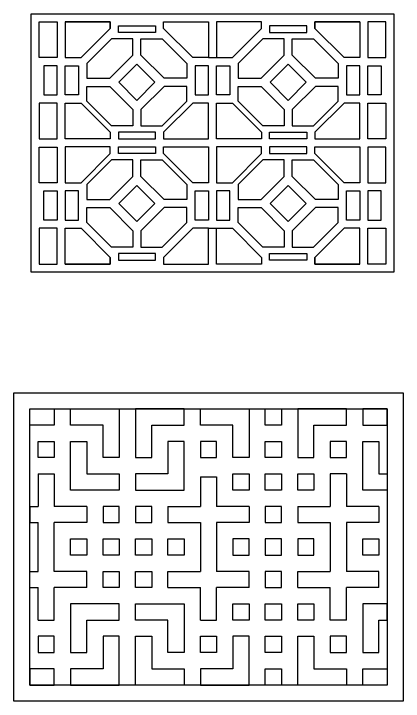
# Model space of a CAD drawing. Header units: millimetres. Extents: x 196 to 687, y 295 to 770.
# Drawn here: x 263.5 to 311.5, y 588.2 to 672.8 of the extents above; entities that cross this region are included whole.
import ezdxf

# ---------------------------------------------------------------- set-up
doc = ezdxf.new("R2010")
doc.units = ezdxf.units.MM

# ---------------------------------------------------------------- blocks, each defined once
blk = doc.blocks.new('A$C3D503DF3')
at = {"color": 1}
for p, q in [((4.202, 30.833), (9.741, 30.833)), ((9.741, 30.833), (9.741, 30.013)), ((40.495, 30.833), (34.956, 30.833)), ((34.956, 30.833), (34.956, 30.013)), ((6.143, 26.416), (9.741, 30.013)), ((38.553, 26.416), (34.956, 30.013)), ((6.851, 25.709), (9.893, 28.752)), ((37.846, 25.709), (34.803, 28.752)), ((4.202, 26.416), (6.143, 26.416)), ((21.848, 26.416), (19.907, 26.416)), ((21.848, 26.416), (23.79, 26.416)), ((40.495, 26.416), (38.553, 26.416)), ((6.851, 6.115), (9.893, 3.072)), ((37.846, 6.115), (34.803, 3.072)), ((4.202, 5.408), (6.143, 5.408)), ((6.143, 5.408), (9.741, 1.81)), ((21.848, 5.408), (19.907, 5.408)), ((21.848, 5.408), (23.79, 5.408)), ((38.553, 5.408), (34.956, 1.81)), ((40.495, 5.408), (38.553, 5.408)), ((9.741, 0.991), (9.741, 1.81)), ((34.956, 0.991), (34.956, 1.81)), ((4.202, 0.991), (9.741, 0.991)), ((40.495, 0.991), (34.956, 0.991))]:
    blk.add_line(p, q, dxfattribs=at)
for points in [[(0, 31.824), (44.697, 31.824), (44.697, 0), (0, 0)], [(3.202, 26.416), (1, 26.416), (1, 30.824), (3.202, 30.824)], [(41.495, 26.416), (43.697, 26.416), (43.697, 30.824), (41.495, 30.824)], [(10.741, 30.351), (15.31, 30.351), (15.31, 29.532), (10.741, 29.532)], [(33.956, 30.351), (29.387, 30.351), (29.387, 29.532), (33.956, 29.532)], [(3.202, 25.416), (1.554, 25.416), (1.554, 21.82), (3.202, 21.82)], [(4.202, 25.416), (5.851, 25.416), (5.851, 21.82), (4.202, 21.82)], [(21.848, 25.416), (20.2, 25.416), (20.2, 21.82), (21.848, 21.82)], [(22.848, 25.416), (24.497, 25.416), (24.497, 21.82), (22.848, 21.82)], [(40.495, 25.416), (38.846, 25.416), (38.846, 21.82), (40.495, 21.82)], [(41.495, 25.416), (43.143, 25.416), (43.143, 21.82), (41.495, 21.82)], [(3.202, 20.82), (1, 20.82), (1, 16.412), (3.202, 16.412)], [(41.495, 20.82), (43.697, 20.82), (43.697, 16.412), (41.495, 16.412)], [(10.741, 16.403), (15.31, 16.403), (15.31, 17.222), (10.741, 17.222)], [(33.956, 16.403), (29.387, 16.403), (29.387, 17.222), (33.956, 17.222)], [(3.202, 11.004), (1, 11.004), (1, 15.412), (3.202, 15.412)], [(10.741, 15.421), (15.31, 15.421), (15.31, 14.602), (10.741, 14.602)], [(33.956, 15.421), (29.387, 15.421), (29.387, 14.602), (33.956, 14.602)], [(41.495, 11.004), (43.697, 11.004), (43.697, 15.412), (41.495, 15.412)], [(3.202, 6.408), (1.554, 6.408), (1.554, 10.004), (3.202, 10.004)], [(4.202, 6.408), (5.851, 6.408), (5.851, 10.004), (4.202, 10.004)], [(21.848, 6.408), (20.2, 6.408), (20.2, 10.004), (21.848, 10.004)], [(22.848, 6.408), (24.497, 6.408), (24.497, 10.004), (22.848, 10.004)], [(40.495, 6.408), (38.846, 6.408), (38.846, 10.004), (40.495, 10.004)], [(41.495, 6.408), (43.143, 6.408), (43.143, 10.004), (41.495, 10.004)], [(3.202, 5.408), (1, 5.408), (1, 1), (3.202, 1)], [(41.495, 5.408), (43.697, 5.408), (43.697, 1), (41.495, 1)], [(10.741, 1.473), (15.31, 1.473), (15.31, 2.292), (10.741, 2.292)], [(33.956, 1.473), (29.387, 1.473), (29.387, 2.292), (33.956, 2.292)]]:
    blk.add_lwpolyline(points, close=True, dxfattribs=at)
for points in [[(4.202, 30.833), (4.202, 26.416), (6.143, 26.416), (9.741, 30.013), (9.741, 30.833), (4.202, 30.833)], [(21.848, 30.833), (21.848, 26.416), (19.907, 26.416), (16.31, 30.013), (16.31, 30.833), (21.848, 30.833)], [(22.848, 30.833), (22.848, 26.416), (24.79, 26.416), (28.387, 30.013), (28.387, 30.833), (22.848, 30.833)], [(40.495, 30.833), (40.495, 26.416), (38.553, 26.416), (34.956, 30.013), (34.956, 30.833), (40.495, 30.833)], [(12.525, 28.752), (9.893, 28.752), (6.851, 25.709), (6.851, 23.877), (9.679, 23.877), (12.525, 26.723), (12.525, 28.752)], [(13.525, 28.752), (16.157, 28.752), (19.2, 25.709), (19.2, 23.877), (16.372, 23.877), (13.525, 26.723), (13.525, 28.752)], [(31.172, 28.752), (28.54, 28.752), (25.497, 25.709), (25.497, 23.877), (28.325, 23.877), (31.172, 26.723), (31.172, 28.752)], [(32.172, 28.752), (34.803, 28.752), (37.846, 25.709), (37.846, 23.877), (35.018, 23.877), (32.172, 26.723), (32.172, 28.752)], [(10.8, 23.377), (13.025, 25.602), (15.25, 23.377), (13.025, 21.152), (10.8, 23.377)], [(33.896, 23.377), (31.672, 25.602), (29.447, 23.377), (31.672, 21.152), (33.896, 23.377)], [(12.525, 18.002), (9.893, 18.002), (6.851, 21.045), (6.851, 22.877), (9.679, 22.877), (12.525, 20.031), (12.525, 18.002)], [(13.525, 18.002), (16.157, 18.002), (19.2, 21.045), (19.2, 22.877), (16.372, 22.877), (13.525, 20.031), (13.525, 18.002)], [(31.172, 18.002), (28.54, 18.002), (25.497, 21.045), (25.497, 22.877), (28.325, 22.877), (31.172, 20.031), (31.172, 18.002)], [(32.172, 18.002), (34.803, 18.002), (37.846, 21.045), (37.846, 22.877), (35.018, 22.877), (32.172, 20.031), (32.172, 18.002)], [(4.202, 16.403), (4.202, 20.82), (6.143, 20.82), (9.741, 17.222), (9.741, 16.403), (4.202, 16.403)], [(21.848, 16.403), (21.848, 20.82), (19.907, 20.82), (16.31, 17.222), (16.31, 16.403), (21.848, 16.403)], [(22.848, 16.403), (22.848, 20.82), (24.79, 20.82), (28.387, 17.222), (28.387, 16.403), (22.848, 16.403)], [(40.495, 16.403), (40.495, 20.82), (38.553, 20.82), (34.956, 17.222), (34.956, 16.403), (40.495, 16.403)], [(4.202, 15.421), (4.202, 11.004), (6.143, 11.004), (9.741, 14.602), (9.741, 15.421), (4.202, 15.421)], [(21.848, 15.421), (21.848, 11.004), (19.907, 11.004), (16.31, 14.602), (16.31, 15.421), (21.848, 15.421)], [(22.848, 15.421), (22.848, 11.004), (24.79, 11.004), (28.387, 14.602), (28.387, 15.421), (22.848, 15.421)], [(40.495, 15.421), (40.495, 11.004), (38.553, 11.004), (34.956, 14.602), (34.956, 15.421), (40.495, 15.421)], [(12.525, 13.822), (9.893, 13.822), (6.851, 10.779), (6.851, 8.947), (9.679, 8.947), (12.525, 11.793), (12.525, 13.822)], [(13.525, 13.822), (16.157, 13.822), (19.2, 10.779), (19.2, 8.947), (16.372, 8.947), (13.525, 11.793), (13.525, 13.822)], [(31.172, 13.822), (28.54, 13.822), (25.497, 10.779), (25.497, 8.947), (28.325, 8.947), (31.172, 11.793), (31.172, 13.822)], [(32.172, 13.822), (34.803, 13.822), (37.846, 10.779), (37.846, 8.947), (35.018, 8.947), (32.172, 11.793), (32.172, 13.822)], [(10.8, 8.447), (13.025, 6.222), (15.25, 8.447), (13.025, 10.672), (10.8, 8.447)], [(33.896, 8.447), (31.672, 6.222), (29.447, 8.447), (31.672, 10.672), (33.896, 8.447)], [(12.525, 3.072), (9.893, 3.072), (6.851, 6.115), (6.851, 7.947), (9.679, 7.947), (12.525, 5.101), (12.525, 3.072)], [(13.525, 3.072), (16.157, 3.072), (19.2, 6.115), (19.2, 7.947), (16.372, 7.947), (13.525, 5.101), (13.525, 3.072)], [(31.172, 3.072), (28.54, 3.072), (25.497, 6.115), (25.497, 7.947), (28.325, 7.947), (31.172, 5.101), (31.172, 3.072)], [(32.172, 3.072), (34.803, 3.072), (37.846, 6.115), (37.846, 7.947), (35.018, 7.947), (32.172, 5.101), (32.172, 3.072)], [(4.202, 0.991), (4.202, 5.408), (6.143, 5.408), (9.741, 1.81), (9.741, 0.991), (4.202, 0.991)], [(21.848, 0.991), (21.848, 5.408), (19.907, 5.408), (16.31, 1.81), (16.31, 0.991), (21.848, 0.991)], [(22.848, 0.991), (22.848, 5.408), (24.79, 5.408), (28.387, 1.81), (28.387, 0.991), (22.848, 0.991)], [(40.495, 0.991), (40.495, 5.408), (38.553, 5.408), (34.956, 1.81), (34.956, 0.991), (40.495, 0.991)]]:
    blk.add_lwpolyline(points, dxfattribs=at)
blk = doc.blocks.new('A$C44AF7EE9')
at = {"color": 1}
for p, q in [((3, 28), (3, 24)), ((3, 28), (5, 28)), ((5, 28), (5, 24)), ((39, 28), (39, 24)), ((41, 28), (39, 28)), ((41, 28), (41, 24)), ((23, 27.653), (23, 24)), ((23, 27.653), (25, 27.653)), ((25, 27.653), (25, 24)), ((2, 24), (3, 24)), ((2, 24), (2, 22)), ((9, 24), (5, 24)), ((9, 24), (9, 22)), ((19, 24), (23, 24)), ((19, 24), (19, 22)), ((29, 24), (25, 24)), ((29, 24), (29, 22)), ((35, 24), (39, 24)), ((35, 24), (35, 22)), ((45, 24), (41, 24)), ((45, 24), (45, 22)), ((2, 22), (3, 22)), ((3, 16), (3, 22)), ((9, 22), (5, 22)), ((5, 16), (5, 22)), ((19, 22), (23, 22)), ((23, 22), (23, 16)), ((29, 22), (25, 22)), ((25, 22), (25, 16)), ((35, 22), (39, 22)), ((39, 22), (39, 16)), ((45, 22), (41, 22)), ((41, 22), (41, 16)), ((2, 16), (3, 16)), ((2, 14), (2, 16)), ((9, 16), (5, 16)), ((9, 14), (9, 16)), ((19, 14), (19, 16)), ((19, 16), (23, 16)), ((29, 16), (25, 16)), ((29, 14), (29, 16)), ((35, 14), (35, 16)), ((35, 16), (39, 16)), ((45, 16), (41, 16)), ((45, 14), (45, 16)), ((2, 14), (3, 14)), ((3, 10), (3, 14)), ((9, 14), (5, 14)), ((5, 10), (5, 14)), ((19, 14), (23, 14)), ((23, 10), (23, 14)), ((29, 14), (25, 14)), ((25, 10), (25, 14)), ((35, 14), (39, 14)), ((39, 10), (39, 14)), ((41, 10), (41, 14)), ((45, 14), (41, 14)), ((3, 10), (5, 10)), ((23, 10), (25, 10)), ((41, 10), (39, 10))]:
    blk.add_line(p, q, dxfattribs=at)
for points in [[(0, 38), (48, 38), (48, 0), (0, 0)], [(5, 34), (2, 34), (2, 36), (5, 36)], [(2, 36), (46, 36), (46, 2), (2, 2)], [(31, 36), (33, 36), (33, 34), (31, 34)], [(43, 34), (46, 34), (46, 36), (43, 36)], [(5, 30), (3, 30), (3, 32), (5, 32)], [(23, 30), (25, 30), (25, 32), (23, 32)], [(31, 32), (33, 32), (33, 30), (31, 30)], [(41, 32), (39, 32), (39, 30), (41, 30)], [(27, 28), (29, 28), (29, 26), (27, 26)], [(31, 28), (33, 28), (33, 26), (31, 26)], [(35, 28), (37, 28), (37, 26), (35, 26)], [(13, 24), (11, 24), (11, 22), (13, 22)], [(17, 24), (15, 24), (15, 22), (17, 22)], [(31, 22), (33, 22), (33, 24), (31, 24)], [(9, 18), (7, 18), (7, 20), (9, 20)], [(13, 18), (11, 18), (11, 20), (13, 20)], [(17, 18), (15, 18), (15, 20), (17, 20)], [(21, 18), (19, 18), (19, 20), (21, 20)], [(27, 18), (29, 18), (29, 20), (27, 20)], [(31, 18), (33, 18), (33, 20), (31, 20)], [(35, 18), (37, 18), (37, 20), (35, 20)], [(45, 18), (43, 18), (43, 20), (45, 20)], [(13, 14), (11, 14), (11, 16), (13, 16)], [(17, 14), (15, 14), (15, 16), (17, 16)], [(31, 14), (33, 14), (33, 16), (31, 16)], [(27, 12), (29, 12), (29, 10), (27, 10)], [(31, 12), (33, 12), (33, 10), (31, 10)], [(35, 12), (37, 12), (37, 10), (35, 10)], [(5, 8), (3, 8), (3, 6), (5, 6)], [(23, 8), (25, 8), (25, 6), (23, 6)], [(31, 8), (33, 8), (33, 6), (31, 6)], [(41, 8), (39, 8), (39, 6), (41, 6)], [(5, 4), (2, 4), (2, 2), (5, 2)], [(31, 4), (33, 4), (33, 2), (31, 2)], [(43, 4), (46, 4), (46, 2), (43, 2)]]:
    blk.add_lwpolyline(points, close=True, dxfattribs=at)
for points in [[(13, 30), (11, 30), (11, 34), (7, 34), (7, 36), (13, 36), (13, 30)], [(15, 30), (17, 30), (17, 34), (21, 34), (21, 36), (15, 36), (15, 30)], [(29, 30), (27, 30), (27, 34), (23, 34), (23, 36), (29, 36), (29, 30)], [(35, 30), (37, 30), (37, 34), (41, 34), (41, 36), (35, 36), (35, 30)], [(7, 32), (9, 32), (9, 28), (13, 28), (13, 26), (7, 26), (7, 32)], [(21, 32), (19, 32), (19, 28), (15, 28), (15, 26), (21, 26), (21, 32)], [(43, 32), (45, 32), (45, 28), (46, 28), (46, 26), (43, 26), (43, 32)], [(7, 6), (9, 6), (9, 10), (13, 10), (13, 12), (7, 12), (7, 6)], [(21, 6), (19, 6), (19, 10), (15, 10), (15, 12), (21, 12), (21, 6)], [(43, 6), (45, 6), (45, 10), (46, 10), (46, 12), (43, 12), (43, 6)], [(13, 8), (11, 8), (11, 4), (7, 4), (7, 2), (13, 2), (13, 8)], [(15, 8), (17, 8), (17, 4), (21, 4), (21, 2), (15, 2), (15, 8)], [(29, 8), (27, 8), (27, 4), (23, 4), (23, 2), (29, 2), (29, 8)], [(35, 8), (37, 8), (37, 4), (41, 4), (41, 2), (35, 2), (35, 8)]]:
    blk.add_lwpolyline(points, dxfattribs=at)

msp = doc.modelspace()

# ---------------------------------------------------------------- block references
at = {"color": 1}
for name, p in [('A$C3D503DF3', (265.676, 641.015)), ('A$C44AF7EE9', (263.527, 588.167))]:
    msp.add_blockref(name, p, dxfattribs=at)

doc.saveas('drawing.dxf')
